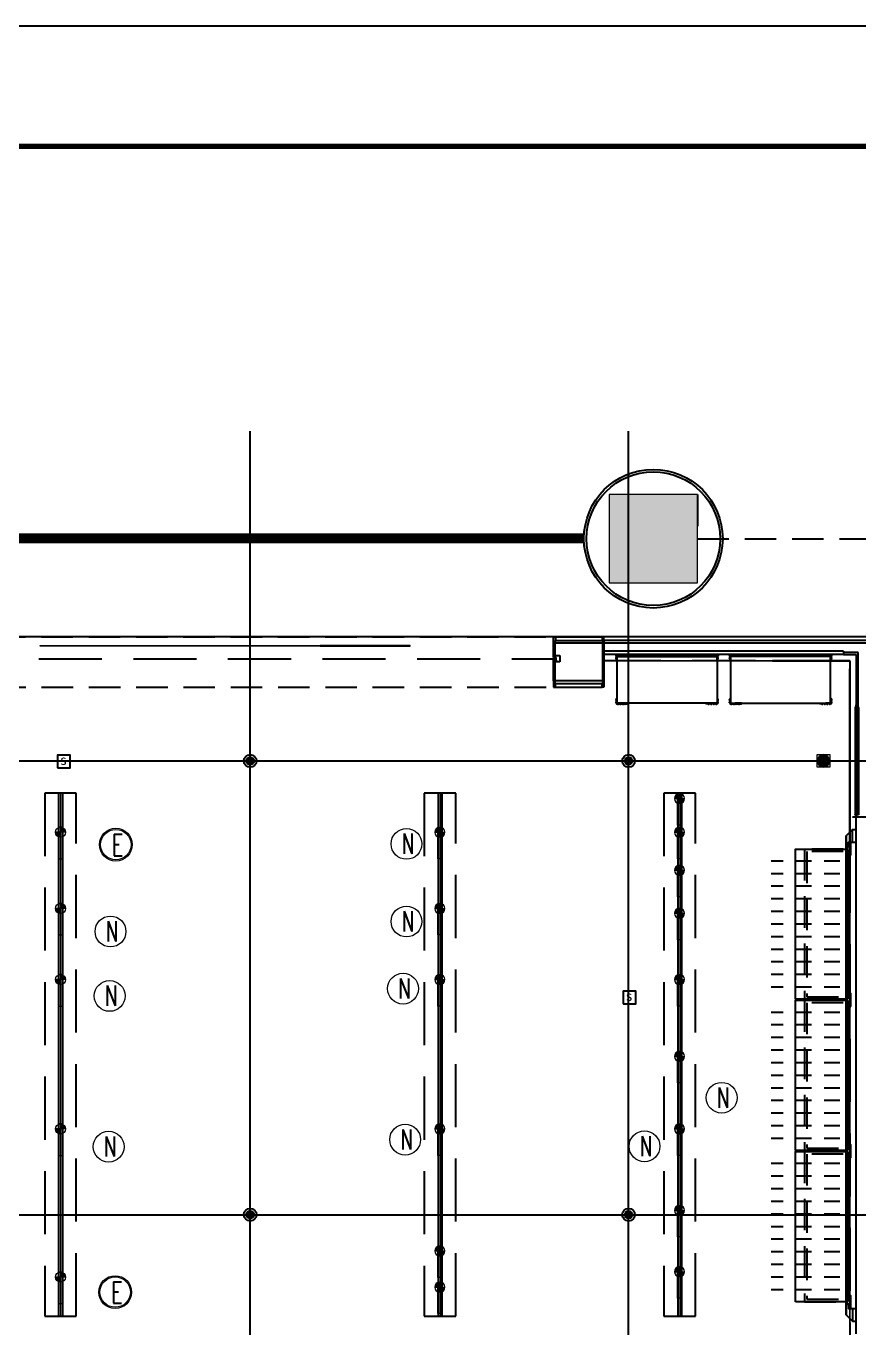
# Model space of a CAD drawing. Header units: millimetres. Extents: x 5896 to 6381, y 4295 to 4378.
# Drawn here: x 6064.49 to 6071.09, y 4313.7 to 4324.03 of the extents above; entities that cross this region are included whole.
import ezdxf

# ---------------------------------------------------------------- set-up
doc = ezdxf.new("R2010")
doc.units = ezdxf.units.MM
for name, pattern in [('DASHED', [0.75, 0.5, -0.25]), ('HIDDEN', [0.375, 0.25, -0.125]), ('NASCOSTA', [0.375, 0.25, -0.125]), ('NASCOSTA2', [0.1875, 0.125, -0.0625]), ('PHANTOM2', [1.25, 0.625, -0.125, 0.125, -0.125, 0.125, -0.125]), ('PUNTO2', [0.125, 0, -0.125]), ('TRATTEGGIATA', [0.75, 0.5, -0.25])]:
    doc.linetypes.add(name, pattern=pattern)
for name, color, linetype in [('A-GLAZING', 2, 'Continuous'), ('ax-arredo piani', 2, 'Continuous'), ('ax-arredo piani rossi', 1, 'Continuous'), ('ax-arredo proiezioni', 1, 'NASCOSTA'), ('ax-arredo sez', 6, 'Continuous'), ('AX-proiez vestiti', 1, 'NASCOSTA2'), ('GA_X DIM', 8, 'Continuous'), ('Pareti02', 3, 'Continuous'), ('proiezioni', 2, 'NASCOSTA'), ('R-PROIEZIONI', 2, 'NASCOSTA'), ('sezioni 02', 3, 'Continuous'), ('Urban', 6, 'Continuous'), ('VITI', 1, 'Continuous'), ('图框', 254, 'Continuous'), ('消防', 5, 'Continuous')]:
    doc.layers.add(name, color=color, linetype=linetype)
for name, color, linetype, true_color in [('LD_beam', 7, 'DASHED', 0x7ec8c8), ('LD_track', 7, 'Continuous', 0x7ec8c8), ('PROIEZ-FASCIONE', 7, 'TRATTEGGIATA', 0xb4b08e)]:
    doc.layers.add(name, color=color, linetype=linetype, true_color=true_color)
doc.layers.add('LD_def-points', color=11, linetype='Continuous', lineweight=5, plot=False)
for name, color, linetype, lineweight, true_color in [('LD_light', 7, 'Continuous', 5, 0xf00000), ('LD_N', 7, 'Continuous', 9, 0x41c62a), ('R-HATCH', 7, 'Continuous', 9, 0xbababa), ('R-WALL', 7, 'Continuous', 9, 0xbababa)]:
    doc.layers.add(name, color=color, linetype=linetype, lineweight=lineweight, true_color=true_color)
doc.layers.add('R-BORDER', color=7, linetype='PHANTOM2', true_color=0xdb0000, plot=False)
doc.styles.add('SIMPLEX', font='SIMPLEX.SHX', dxfattribs={"width": 0.65})
doc.styles.add('图签-仿宋', font='')
doc.styles.get('图签-仿宋').set_extended_font_data('FangSong_GB2312')

# ---------------------------------------------------------------- blocks, each defined once
blk = doc.blocks.new('f')
at = {"layer": 'LD_light', "lineweight": 5, "ltscale": 0.5}
h = blk.add_hatch(color=256, dxfattribs=at)
h.dxf.hatch_style = 1
h.paths.add_polyline_path([(-4698.4, 3404.2, 0.414214), (-4702.4, 3400.2), (-4698.4, 3400.2)])
at = {"layer": 'LD_light', "lineweight": 5}
h = blk.add_hatch(color=256, dxfattribs=at)
h.dxf.hatch_style = 1
h.paths.add_polyline_path([(-4677.4, 3398.5), (-4677.4, 3401.8), (-4702.4, 3401.8), (-4702.4, 3398.5)])
at = {"layer": 'LD_light', "lineweight": 5, "ltscale": 0.5}
h = blk.add_hatch(color=256, dxfattribs=at)
h.dxf.hatch_style = 1
h.paths.add_polyline_path([(-4694.4, 3400.2), (-4698.4, 3400.2), (-4698.4, 3396.2, 0.414214)])
at = {"layer": 'LD_light', "lineweight": 5}
for p, q in [((-4702.4, 3400.2), (-4694.4, 3400.2)), ((-4698.4, 3404.2), (-4698.4, 3396.2))]:
    blk.add_line(p, q, dxfattribs=at)
blk.add_lwpolyline([(-4677.4, 3401.8), (-4702.4, 3401.8), (-4702.4, 3398.5), (-4677.4, 3398.5)], close=True, dxfattribs=at)
blk.add_circle((-4698.4, 3400.2), 4, dxfattribs=at)
blk.add_circle((-4698.4, 3400.2), 4, dxfattribs=at)
blk = doc.blocks.new('e')
at = {"layer": 'LD_light', "color": 160, "true_color": 0x1a53ff}
for radius in [8.4, 7.78]:
    blk.add_circle((0, 0), radius, dxfattribs=at)
at = {"layer": 'LD_light', "color": 160, "true_color": 0x1a53ff, "style": 'SIMPLEX', "width": 0.65}
blk.add_text('E', height=11.01, dxfattribs=at).set_placement((-2.02, -5.7))
blk = doc.blocks.new('notturna')
at = {"layer": 'LD_N'}
blk.add_circle((21.1399, -17.0434), 0.084, dxfattribs=at)
at = {"layer": 'LD_N', "style": 'SIMPLEX', "width": 0.65}
blk.add_text('N', height=0.1101, dxfattribs=at).set_placement((21.1144, -17.0975))
blk = doc.blocks.new('E2-6')
at = {"layer": 'LD_light'}
h = blk.add_hatch(color=256, dxfattribs=at)
h.dxf.hatch_style = 1
edge = h.paths.add_edge_path()
edge.add_arc((0, 0), 0.05, 0, 360)
blk.add_lwpolyline([(-0.05, -0.05), (0.05, -0.05), (0.05, 0.05), (-0.05, 0.05)], close=True, dxfattribs=at)
blk.add_circle((0, 0), 0.05, dxfattribs=at)
blk = doc.blocks.new('bullone fianco')
at = {"layer": 'VITI'}
for p, q in [((0, 0.008), (-0.003, 0.008)), ((-0.003, 0), (-0.003, 0.007)), ((0, 0.006), (-0.003, 0.006)), ((0, 0.001), (-0.003, 0.001)), ((0, -0.001), (0, 0.008)), ((0, 0.007), (0, 0.008)), ((0, 0), (0, 0.007)), ((0, 0.007), (0, 0.007)), ((0, 0), (0, -0.001)), ((0, 0), (0, 0)), ((0, -0.001), (-0.003, -0.001))]:
    blk.add_line(p, q, dxfattribs=at)
for centre, radius, start, end in [((-0.001, 0.007), 0.00209, 147.1328, 212.8672), ((0.005, 0.004), 0.00787, 163.2213, 196.7787), ((-0.001, 0), 0.00209, 147.1328, 212.8672)]:
    blk.add_arc(centre, radius, start, end, dxfattribs=at)
blk = doc.blocks.new('112')
at = {"layer": 'R-HATCH', "ltscale": 10000}
h = blk.add_hatch(color=253, dxfattribs=at)
h.dxf.hatch_style = 1
h.paths.add_polyline_path([(6103.731, 4414.014), (6104.431, 4414.014), (6104.431, 4414.714), (6103.731, 4414.714)])
h.paths.add_polyline_path([(6104.431, 4422.412), (6104.431, 4423.112), (6103.731, 4423.112), (6103.731, 4422.412)])
h.paths.add_polyline_path([(6095.331, 4422.414), (6095.331, 4423.114), (6096.031, 4423.114), (6096.031, 4422.414)])
h.paths.add_polyline_path([(6096.031, 4414.014), (6096.031, 4414.714), (6095.331, 4414.714), (6095.331, 4414.014)])
h.paths.add_polyline_path([(6096.031, 4405.613), (6096.031, 4406.313), (6095.331, 4406.313), (6095.331, 4405.613)])
h.paths.add_polyline_path([(6087.631, 4405.804), (6087.631, 4406.504), (6086.931, 4406.504), (6086.931, 4405.804)])
h.paths.add_polyline_path([(6086.931, 4414.714), (6087.631, 4414.714), (6087.631, 4414.014), (6086.931, 4414.014)])
at = {"layer": 'A-GLAZING', "color": 253, "linetype": 'TRATTEGGIATA'}
blk.add_line((6098.459, 4421.809), (6103.312, 4421.809), dxfattribs=at)
at = {"layer": 'ax-arredo piani', "color": 253, "elevation": 0}
for points in [[(6104.586, 4421.458), (6104.586, 4421.458), (6103.794, 4421.458), (6103.794, 4421.458), (6103.794, 4421.458), (6103.794, 4421.827), (6104.586, 4421.827), (6104.586, 4421.458)], [(6104.694, 4421.458), (6104.694, 4421.458), (6105.486, 4421.458), (6105.486, 4421.458), (6105.486, 4421.458), (6105.486, 4421.827), (6104.694, 4421.827), (6104.694, 4421.458)], [(6103.879, 4421.455), (6103.879, 4421.458), (6103.83, 4421.458), (6103.83, 4421.455)], [(6104.501, 4421.455), (6104.501, 4421.458), (6104.55, 4421.458), (6104.55, 4421.455)], [(6104.779, 4421.455), (6104.779, 4421.458), (6104.73, 4421.458), (6104.73, 4421.455)], [(6105.401, 4421.455), (6105.401, 4421.458), (6105.45, 4421.458), (6105.45, 4421.455)], [(6105.207, 4419.108), (6105.207, 4420.3), (6105.607, 4420.3), (6105.607, 4419.108)], [(6105.207, 4417.908), (6105.207, 4419.1), (6105.607, 4419.1), (6105.607, 4417.908)], [(6105.207, 4416.708), (6105.207, 4417.9), (6105.607, 4417.9), (6105.607, 4416.708)]]:
    blk.add_lwpolyline(points, close=True, dxfattribs=at)
at = {"layer": 'ax-arredo piani rossi', "color": 253}
for p, q in [((6103.305, 4421.984), (6103.675, 4421.984)), ((6103.304, 4421.584), (6103.676, 4421.584)), ((6105.68, 4421.424), (6105.68, 4420.574))]:
    blk.add_line(p, q, dxfattribs=at)
at = {"layer": 'ax-arredo proiezioni', "color": 253, "elevation": 0}
for points in [[(6105.587, 4420.3), (6105.279, 4420.3), (6105.279, 4419.108), (6105.587, 4419.108)], [(6105.587, 4420.28), (6105.299, 4420.28), (6105.299, 4419.128), (6105.587, 4419.128)], [(6105.587, 4419.1), (6105.279, 4419.1), (6105.279, 4417.908), (6105.587, 4417.908)], [(6105.587, 4419.08), (6105.299, 4419.08), (6105.299, 4417.928), (6105.587, 4417.928)], [(6105.587, 4417.9), (6105.279, 4417.9), (6105.279, 4416.708), (6105.587, 4416.708)], [(6105.587, 4417.88), (6105.299, 4417.88), (6105.299, 4416.728), (6105.587, 4416.728)]]:
    blk.add_lwpolyline(points, dxfattribs=at)
at = {"layer": 'ax-arredo sez', "color": 253}
for p, q in [((6105.59, 4421.859), (6105.59, 4421.844)), ((6105.705, 4421.859), (6105.59, 4421.859)), ((6105.59, 4421.859), (6105.59, 4421.859)), ((6105.59, 4421.844), (6105.69, 4421.844)), ((6105.69, 4421.844), (6105.69, 4421.427)), ((6105.705, 4421.427), (6105.705, 4421.859)), ((6105.687, 4421.427), (6105.68, 4421.427)), ((6105.68, 4421.427), (6105.68, 4421.424)), ((6105.68, 4421.424), (6105.708, 4421.424)), ((6105.69, 4421.444), (6105.687, 4421.444)), ((6105.687, 4421.444), (6105.687, 4421.427)), ((6105.69, 4421.427), (6105.69, 4421.444)), ((6105.69, 4421.427), (6105.705, 4421.427)), ((6105.708, 4421.427), (6105.69, 4421.427)), ((6105.691, 4421.424), (6105.69, 4421.423)), ((6105.69, 4421.423), (6105.69, 4420.575)), ((6105.697, 4421.424), (6105.691, 4421.424)), ((6105.698, 4421.423), (6105.697, 4421.424)), ((6105.698, 4421.424), (6105.708, 4421.424)), ((6105.698, 4420.574), (6105.698, 4421.424)), ((6105.698, 4420.575), (6105.698, 4421.423)), ((6105.708, 4421.424), (6105.708, 4421.427)), ((6105.708, 4421.424), (6105.708, 4420.574)), ((6105.68, 4420.571), (6105.68, 4420.574)), ((6105.68, 4420.574), (6105.708, 4420.574)), ((6105.687, 4420.571), (6105.68, 4420.571)), ((6105.687, 4420.554), (6105.687, 4420.571)), ((6105.69, 4420.554), (6105.687, 4420.554)), ((6105.69, 4420.575), (6105.691, 4420.574)), ((6105.708, 4420.571), (6105.69, 4420.571)), ((6105.69, 4420.571), (6105.69, 4420.554)), ((6105.691, 4420.574), (6105.697, 4420.574)), ((6105.697, 4420.574), (6105.698, 4420.575)), ((6105.708, 4420.574), (6105.698, 4420.574)), ((6105.708, 4420.574), (6105.708, 4420.571))]:
    blk.add_line(p, q, dxfattribs=at)
at = {"layer": 'ax-arredo sez', "color": 253, "elevation": 0}
for points in [[(6103.83, 4421.841), (6103.83, 4421.844), (6103.79, 4421.844), (6103.79, 4421.804), (6103.793, 4421.804), (6103.793, 4421.841), (6103.83, 4421.841)], [(6104.55, 4421.841), (6104.55, 4421.844), (6104.59, 4421.844), (6104.59, 4421.804), (6104.587, 4421.804), (6104.587, 4421.841), (6104.55, 4421.841)], [(6104.73, 4421.841), (6104.73, 4421.844), (6104.69, 4421.844), (6104.69, 4421.804), (6104.693, 4421.804), (6104.693, 4421.841), (6104.73, 4421.841)], [(6105.45, 4421.841), (6105.45, 4421.844), (6105.49, 4421.844), (6105.49, 4421.804), (6105.487, 4421.804), (6105.487, 4421.841), (6105.45, 4421.841)], [(6103.83, 4421.457), (6103.83, 4421.454), (6103.79, 4421.454), (6103.79, 4421.494), (6103.793, 4421.494), (6103.793, 4421.457), (6103.83, 4421.457)], [(6104.55, 4421.457), (6104.55, 4421.454), (6104.59, 4421.454), (6104.59, 4421.494), (6104.587, 4421.494), (6104.587, 4421.457), (6104.55, 4421.457)], [(6104.73, 4421.457), (6104.73, 4421.454), (6104.69, 4421.454), (6104.69, 4421.494), (6104.693, 4421.494), (6104.693, 4421.457), (6104.73, 4421.457)], [(6105.45, 4421.457), (6105.45, 4421.454), (6105.49, 4421.454), (6105.49, 4421.494), (6105.487, 4421.494), (6105.487, 4421.457), (6105.45, 4421.457)], [(6105.66, 4420.454), (6105.61, 4420.404), (6105.61, 4420.308), (6105.614, 4420.308), (6105.614, 4420.319), (6105.629, 4420.319), (6105.629, 4420.354), (6105.66, 4420.354), (6105.66, 4420.454), (6105.66, 4420.454)], [(6105.614, 4419.119), (6105.629, 4419.119), (6105.629, 4420.289), (6105.614, 4420.289), (6105.614, 4420.3), (6105.61, 4420.3), (6105.61, 4419.108), (6105.614, 4419.108), (6105.614, 4419.119)], [(6105.614, 4417.919), (6105.629, 4417.919), (6105.629, 4419.089), (6105.614, 4419.089), (6105.614, 4419.1), (6105.61, 4419.1), (6105.61, 4417.908), (6105.614, 4417.908), (6105.614, 4417.919)], [(6105.614, 4416.719), (6105.629, 4416.719), (6105.629, 4417.889), (6105.614, 4417.889), (6105.614, 4417.9), (6105.61, 4417.9), (6105.61, 4416.708), (6105.614, 4416.708), (6105.614, 4416.719)], [(6105.66, 4416.554), (6105.61, 4416.604), (6105.61, 4416.7), (6105.614, 4416.7), (6105.614, 4416.689), (6105.629, 4416.689), (6105.629, 4416.654), (6105.66, 4416.654), (6105.66, 4416.554), (6105.66, 4416.554)]]:
    blk.add_lwpolyline(points, dxfattribs=at)
for points in [[(6104.587, 4421.828), (6104.587, 4421.841), (6103.793, 4421.841), (6103.793, 4421.828)], [(6104.693, 4421.828), (6104.693, 4421.841), (6105.487, 4421.841), (6105.487, 4421.828)], [(6105.61, 4420.404), (6105.61, 4420.308), (6105.609, 4420.308), (6105.609, 4420.404)], [(6105.61, 4419.108), (6105.61, 4420.3), (6105.609, 4420.3), (6105.609, 4419.108)], [(6105.614, 4420.319), (6105.614, 4420.289), (6105.644, 4420.289), (6105.644, 4420.319)], [(6105.617, 4420.316), (6105.617, 4420.292), (6105.641, 4420.292), (6105.641, 4420.316)], [(6105.644, 4420.354), (6105.644, 4420.319), (6105.629, 4420.319), (6105.629, 4420.354)], [(6105.629, 4420.289), (6105.629, 4420.254), (6105.644, 4420.254), (6105.644, 4420.289)], [(6105.644, 4420.354), (6105.644, 4420.254), (6105.647, 4420.254), (6105.647, 4420.354)], [(6105.644, 4419.154), (6105.644, 4419.119), (6105.629, 4419.119), (6105.629, 4419.154)], [(6105.644, 4419.154), (6105.644, 4419.054), (6105.647, 4419.054), (6105.647, 4419.154)], [(6105.61, 4417.908), (6105.61, 4419.1), (6105.609, 4419.1), (6105.609, 4417.908)], [(6105.614, 4419.119), (6105.614, 4419.089), (6105.644, 4419.089), (6105.644, 4419.119)], [(6105.617, 4419.116), (6105.617, 4419.092), (6105.641, 4419.092), (6105.641, 4419.116)], [(6105.629, 4419.089), (6105.629, 4419.054), (6105.644, 4419.054), (6105.644, 4419.089)], [(6105.61, 4416.708), (6105.61, 4417.9), (6105.609, 4417.9), (6105.609, 4416.708)], [(6105.614, 4417.919), (6105.614, 4417.889), (6105.644, 4417.889), (6105.644, 4417.919)], [(6105.617, 4417.916), (6105.617, 4417.892), (6105.641, 4417.892), (6105.641, 4417.916)], [(6105.644, 4417.954), (6105.644, 4417.919), (6105.629, 4417.919), (6105.629, 4417.954)], [(6105.644, 4417.954), (6105.644, 4417.854), (6105.647, 4417.854), (6105.647, 4417.954)], [(6105.629, 4417.889), (6105.629, 4417.854), (6105.644, 4417.854), (6105.644, 4417.889)], [(6105.61, 4416.604), (6105.61, 4416.7), (6105.609, 4416.7), (6105.609, 4416.604)], [(6105.614, 4416.719), (6105.614, 4416.689), (6105.644, 4416.689), (6105.644, 4416.719)], [(6105.617, 4416.716), (6105.617, 4416.692), (6105.641, 4416.692), (6105.641, 4416.716)], [(6105.644, 4416.754), (6105.644, 4416.719), (6105.629, 4416.719), (6105.629, 4416.754)], [(6105.629, 4416.689), (6105.629, 4416.654), (6105.644, 4416.654), (6105.644, 4416.689)], [(6105.644, 4416.754), (6105.644, 4416.654), (6105.647, 4416.654), (6105.647, 4416.754)]]:
    blk.add_lwpolyline(points, close=True, dxfattribs=at)
at = {"layer": 'AX-proiez vestiti', "color": 253}
for p, q in [((6105.561, 4420.204), (6105.016, 4420.204)), ((6105.561, 4420.104), (6105.016, 4420.104)), ((6105.561, 4420.004), (6105.016, 4420.004)), ((6105.561, 4419.904), (6105.016, 4419.904)), ((6105.561, 4419.804), (6105.016, 4419.804)), ((6105.561, 4419.704), (6105.016, 4419.704)), ((6105.561, 4419.604), (6105.016, 4419.604)), ((6105.561, 4419.504), (6105.016, 4419.504)), ((6105.561, 4419.404), (6105.016, 4419.404)), ((6105.561, 4419.304), (6105.016, 4419.304)), ((6105.561, 4419.204), (6105.016, 4419.204)), ((6105.561, 4419.004), (6105.016, 4419.004)), ((6105.561, 4418.904), (6105.016, 4418.904)), ((6105.561, 4418.804), (6105.016, 4418.804)), ((6105.561, 4418.704), (6105.016, 4418.704)), ((6105.561, 4418.604), (6105.016, 4418.604)), ((6105.561, 4418.504), (6105.016, 4418.504)), ((6105.561, 4418.404), (6105.016, 4418.404)), ((6105.561, 4418.304), (6105.016, 4418.304)), ((6105.561, 4418.204), (6105.016, 4418.204)), ((6105.561, 4418.104), (6105.016, 4418.104)), ((6105.561, 4418.004), (6105.016, 4418.004)), ((6105.561, 4417.804), (6105.016, 4417.804)), ((6105.561, 4417.704), (6105.016, 4417.704)), ((6105.561, 4417.604), (6105.016, 4417.604)), ((6105.561, 4417.504), (6105.016, 4417.504)), ((6105.561, 4417.404), (6105.016, 4417.404)), ((6105.561, 4417.304), (6105.016, 4417.304)), ((6105.561, 4417.204), (6105.016, 4417.204)), ((6105.561, 4417.104), (6105.016, 4417.104)), ((6105.561, 4417.004), (6105.016, 4417.004)), ((6105.561, 4416.904), (6105.016, 4416.904)), ((6105.561, 4416.804), (6105.016, 4416.804))]:
    blk.add_line(p, q, dxfattribs=at)
at = {"layer": 'DEFPOINTS', "color": 253}
for p, q in [((6105.66, 4420.554), (6105.69, 4420.554)), ((6105.66, 4420.454), (6105.69, 4420.454)), ((6105.66, 4420.354), (6105.69, 4420.354)), ((6105.66, 4416.654), (6105.69, 4416.654)), ((6105.66, 4416.554), (6105.69, 4416.554))]:
    blk.add_line(p, q, dxfattribs=at)
at = {"layer": 'Pareti02', "color": 253}
for p, q in [((6105.59, 4421.869), (6103.69, 4421.869)), ((6105.59, 4421.844), (6103.69, 4421.844)), ((6105.59, 4421.869), (6105.59, 4421.844)), ((6105.69, 4416.454), (6105.69, 4420.75)), ((6105.69, 4420.177), (6105.69, 4420.554)), ((6105.69, 4420.554), (6105.785, 4420.554))]:
    blk.add_line(p, q, dxfattribs=at)
at = {"layer": 'PROIEZ-FASCIONE', "color": 253}
for q in [(6103.69, 4421.794), (6105.64, 4415.444)]:
    blk.add_line((6105.64, 4421.794), q, dxfattribs=at)
at = {"layer": 'proiezioni', "color": 253}
for p, q in [((6098.48, 4421.984), (6103.291, 4421.984)), ((6098.481, 4421.584), (6103.29, 4421.584))]:
    blk.add_line(p, q, dxfattribs=at)
at = {"layer": 'R-BORDER', "color": 253, "ltscale": 10000}
blk.add_line((6107.154, 4421.984), (6095.981, 4421.984), dxfattribs=at)
at = {"layer": 'R-PROIEZIONI', "color": 253}
for p, q in [((6104.431, 4423.112), (6104.431, 4422.762)), ((6104.431, 4422.762), (6108.09, 4422.762))]:
    blk.add_line(p, q, dxfattribs=at)
at = {"layer": 'R-PROIEZIONI', "color": 253, "linetype": 'HIDDEN'}
blk.add_line((6103.531, 4422.764), (6097.236, 4422.764), dxfattribs=at)
at = {"layer": 'R-WALL', "color": 253, "ltscale": 10000}
for p, q in [((6104.431, 4423.112), (6103.731, 4423.112)), ((6103.731, 4423.112), (6103.731, 4422.412)), ((6104.431, 4422.412), (6104.431, 4423.112)), ((6103.731, 4422.412), (6104.431, 4422.412))]:
    blk.add_line(p, q, dxfattribs=at)
at = {"layer": 'sezioni 02', "color": 253}
for p, q in [((6103.29, 4421.935), (6103.29, 4421.984)), ((6103.29, 4421.984), (6103.305, 4421.984)), ((6103.291, 4421.934), (6103.29, 4421.935)), ((6103.29, 4421.82), (6103.29, 4421.934)), ((6103.29, 4421.934), (6103.3, 4421.934)), ((6103.3, 4421.934), (6103.291, 4421.934)), ((6103.305, 4421.954), (6103.3, 4421.954)), ((6103.3, 4421.954), (6103.3, 4421.934)), ((6103.3, 4421.954), (6103.68, 4421.954)), ((6103.3, 4421.934), (6103.3, 4421.954)), ((6103.3, 4421.934), (6103.3, 4421.834)), ((6103.68, 4421.934), (6103.3, 4421.934)), ((6103.305, 4421.984), (6103.305, 4421.954)), ((6103.69, 4421.984), (6103.675, 4421.984)), ((6103.675, 4421.984), (6103.675, 4421.954)), ((6103.675, 4421.954), (6103.68, 4421.954)), ((6103.68, 4421.954), (6103.68, 4421.934)), ((6103.68, 4421.954), (6103.68, 4421.934)), ((6103.68, 4421.934), (6103.69, 4421.934)), ((6103.68, 4421.934), (6103.69, 4421.934)), ((6103.68, 4421.614), (6103.68, 4421.934)), ((6103.69, 4421.954), (6103.69, 4421.984)), ((6103.69, 4421.934), (6103.69, 4421.954)), ((6103.69, 4421.954), (6103.69, 4421.954)), ((6103.69, 4421.934), (6103.69, 4421.584)), ((6103.29, 4421.82), (6103.29, 4421.834)), ((6103.29, 4421.834), (6103.34, 4421.834)), ((6103.34, 4421.834), (6103.34, 4421.784)), ((6103.312, 4421.82), (6103.29, 4421.82)), ((6103.29, 4421.634), (6103.29, 4421.797)), ((6103.29, 4421.797), (6103.312, 4421.797)), ((6103.29, 4421.784), (6103.29, 4421.797)), ((6103.312, 4421.784), (6103.29, 4421.784)), ((6103.3, 4421.784), (6103.3, 4421.634)), ((6103.312, 4421.784), (6103.312, 4421.82)), ((6103.312, 4421.797), (6103.312, 4421.784)), ((6103.34, 4421.784), (6103.312, 4421.784)), ((6103.3, 4421.634), (6103.29, 4421.634)), ((6103.291, 4421.634), (6103.29, 4421.633)), ((6103.29, 4421.633), (6103.29, 4421.584)), ((6103.3, 4421.634), (6103.291, 4421.634)), ((6103.3, 4421.614), (6103.3, 4421.634)), ((6103.68, 4421.634), (6103.3, 4421.634)), ((6103.3, 4421.634), (6103.3, 4421.614)), ((6103.68, 4421.614), (6103.68, 4421.634)), ((6103.29, 4421.584), (6103.305, 4421.584)), ((6103.305, 4421.614), (6103.3, 4421.614)), ((6103.3, 4421.614), (6103.68, 4421.614)), ((6103.305, 4421.584), (6103.305, 4421.614)), ((6103.675, 4421.584), (6103.675, 4421.614)), ((6103.675, 4421.614), (6103.68, 4421.614)), ((6103.69, 4421.584), (6103.675, 4421.584))]:
    blk.add_line(p, q, dxfattribs=at)
at = {"layer": 'Urban', "color": 253}
for p, q in [((6105.51, 4421.954), (6103.69, 4421.954)), ((6103.69, 4421.954), (6103.69, 4421.935)), ((6103.69, 4421.935), (6105.529, 4421.935)), ((6106.959, 4421.954), (6105.51, 4421.954)), ((6105.529, 4421.935), (6106.94, 4421.935))]:
    blk.add_line(p, q, dxfattribs=at)
for radius in [0.55, 0.53]:
    blk.add_circle((6104.081, 4422.762), radius, dxfattribs=at)
at = {"layer": 'VITI', "color": 253, "elevation": 0}
for points in [[(6103.789, 4421.804), (6103.79, 4421.804), (6103.79, 4421.844), (6103.789, 4421.844)], [(6104.59, 4421.804), (6104.591, 4421.804), (6104.591, 4421.844), (6104.59, 4421.844)], [(6104.69, 4421.804), (6104.689, 4421.804), (6104.689, 4421.844), (6104.69, 4421.844)], [(6105.491, 4421.804), (6105.49, 4421.804), (6105.49, 4421.844), (6105.491, 4421.844)]]:
    blk.add_lwpolyline(points, close=True, dxfattribs=at)
for points in [[(6103.79, 4421.494), (6103.789, 4421.494), (6103.789, 4421.453), (6103.879, 4421.453), (6103.879, 4421.454), (6103.79, 4421.454), (6103.79, 4421.494)], [(6104.59, 4421.494), (6104.591, 4421.494), (6104.591, 4421.453), (6104.501, 4421.453), (6104.501, 4421.454), (6104.59, 4421.454), (6104.59, 4421.494)], [(6104.69, 4421.494), (6104.689, 4421.494), (6104.689, 4421.453), (6104.779, 4421.453), (6104.779, 4421.454), (6104.69, 4421.454), (6104.69, 4421.494)], [(6105.49, 4421.494), (6105.491, 4421.494), (6105.491, 4421.453), (6105.401, 4421.453), (6105.401, 4421.454), (6105.49, 4421.454), (6105.49, 4421.494)]]:
    blk.add_lwpolyline(points, dxfattribs=at)
at = {"layer": 'VITI', "color": 253, "extrusion": (0, 0, -1), "zscale": -1}
for p, rotation in [((-6103.789, 4421.838), 180), ((-6103.789, 4421.818), 180), ((-6104.517, 4421.453), 90), ((-6104.537, 4421.453), 90), ((-6104.557, 4421.453), 90), ((-6104.577, 4421.453), 90)]:
    blk.add_blockref('bullone fianco', p, dxfattribs=dict(at, rotation=rotation))
at = {"layer": 'VITI', "color": 253}
for p, rotation in [((6104.591, 4421.838), 180), ((6105.491, 4421.838), 180), ((6105.491, 4421.818), 180), ((6103.803, 4421.453), 90), ((6103.823, 4421.453), 90), ((6103.843, 4421.453), 90), ((6103.863, 4421.453), 90), ((6104.703, 4421.453), 90), ((6104.723, 4421.453), 90), ((6104.743, 4421.453), 90), ((6104.763, 4421.453), 90)]:
    blk.add_blockref('bullone fianco', p, dxfattribs=dict(at, rotation=rotation))
at = {"layer": 'VITI', "color": 253, "xscale": -1}
for p, rotation in [((6104.689, 4421.838), 180), ((6105.417, 4421.453), 270), ((6105.437, 4421.453), 270), ((6105.457, 4421.453), 270), ((6105.477, 4421.453), 270)]:
    blk.add_blockref('bullone fianco', p, dxfattribs=dict(at, rotation=rotation))
at = {"layer": 'VITI', "color": 253, "extrusion": (0, 0, -1), "zscale": -1}
for p in [(-6104.591, 4421.811), (-6104.591, 4421.48), (-6104.591, 4421.46)]:
    blk.add_blockref('bullone fianco', p, dxfattribs=at)
at = {"layer": 'VITI', "color": 253}
for p in [(6104.689, 4421.811), (6103.789, 4421.48), (6103.789, 4421.46), (6104.689, 4421.48), (6104.689, 4421.46)]:
    blk.add_blockref('bullone fianco', p, dxfattribs=at)
at = {"layer": 'VITI', "color": 253, "xscale": -1}
for p in [(6105.491, 4421.48), (6105.491, 4421.46)]:
    blk.add_blockref('bullone fianco', p, dxfattribs=at)
blk = doc.blocks.new('tukuang')
at = {"layer": '图框'}
blk.add_lwpolyline([(0, 0), (4200, 0), (4200, 2969.7), (0, 2969.7)], close=True, dxfattribs=at)
at = {"layer": '图框', "const_width": 4.24}
blk.add_lwpolyline([(212.1, 2870.7), (4101, 2870.7), (4101, 99), (212.1, 99)], close=True, dxfattribs=at)
blk = doc.blocks.new('A$C1A5804E3')
at = {"color": 6, "ltscale": 2}
blk.add_lwpolyline([(-699236, -432956), (-698936, -432956), (-698936, -432656), (-699236, -432656)], close=True, dxfattribs=at)
at = {"color": 6, "ltscale": 2, "style": '图签-仿宋'}
blk.add_text('s', height=232, dxfattribs=at).set_placement((-699174, -432889))

msp = doc.modelspace()

# ---------------------------------------------------------------- hatches: boundary and pattern name
at = {"layer": 'LD_light'}
h = msp.add_hatch(color=256, dxfattribs=at)
h.dxf.hatch_style = 1
h.paths.add_polyline_path([(6064.6, 4319.112), (6065.71, 4319.112), (6065.71, 4319.107), (6064.6, 4319.107)])
h = msp.add_hatch(color=256, dxfattribs=at)
h.dxf.hatch_style = 1
h.paths.add_polyline_path([(6065.71, 4319.112), (6066.82, 4319.112), (6066.82, 4319.107), (6065.71, 4319.107)])
h = msp.add_hatch(color=256, dxfattribs=at)
h.dxf.hatch_style = 1
h.paths.add_polyline_path([(6066.82, 4319.107), (6067.534, 4319.107), (6067.534, 4319.112), (6066.82, 4319.112)])
h = msp.add_hatch(color=256, dxfattribs=at)
h.dxf.hatch_style = 1
h.paths.add_polyline_path([(6069.097, 4318.994), (6070.405, 4318.994), (6070.405, 4318.989), (6069.097, 4318.989)])
h = msp.add_hatch(color=256, dxfattribs=at)
h.dxf.hatch_style = 1
h.paths.add_polyline_path([(6071.02, 4318.994), (6070.405, 4318.994), (6070.405, 4318.989), (6071.02, 4318.989)])
h = msp.add_hatch(color=256, dxfattribs=at)
h.dxf.hatch_style = 1
h.paths.add_polyline_path([(6071.022, 4318.927), (6071.022, 4318.609), (6071.017, 4318.609), (6071.017, 4318.927)])
h = msp.add_hatch(color=256, dxfattribs=at)
h.dxf.hatch_style = 1
h.paths.add_polyline_path([(6071.017, 4317.499), (6071.017, 4318.609), (6071.022, 4318.609), (6071.022, 4317.499)])
h = msp.add_hatch(color=256, dxfattribs=at)
h.dxf.hatch_style = 1
h.paths.add_polyline_path([(6071.022, 4316.29), (6071.022, 4317.499), (6071.017, 4317.499), (6071.017, 4316.29)])
h = msp.add_hatch(color=256, dxfattribs=at)
h.dxf.hatch_style = 1
h.paths.add_polyline_path([(6071.022, 4315.081), (6071.022, 4316.29), (6071.017, 4316.29), (6071.017, 4315.081)])
h = msp.add_hatch(color=256, dxfattribs=at)
h.dxf.hatch_style = 1
h.paths.add_polyline_path([(6071.022, 4313.872), (6071.022, 4315.081), (6071.017, 4315.081), (6071.017, 4313.872)])
h = msp.add_hatch(color=256, dxfattribs=at)
h.dxf.hatch_style = 1
h.paths.add_polyline_path([(6071.022, 4312.663), (6071.022, 4313.872), (6071.017, 4313.872), (6071.017, 4312.663)])
at = {"layer": '消防', "ltscale": 2}
for points in [[(6066.296, 4318.197, 1), (6066.235, 4318.197, 1)], [(6069.296, 4318.197, 1), (6069.235, 4318.197, 1)], [(6066.296, 4314.597, 1), (6066.235, 4314.597, 1)], [(6069.296, 4314.597, 1), (6069.235, 4314.597, 1)]]:
    msp.add_hatch(color=6, dxfattribs=at).paths.add_polyline_path(points)

# ---------------------------------------------------------------- linework, layer by layer
at = {"layer": 'LD_beam', "elevation": 0}
for points in [[(6064.636, 4313.792), (6064.886, 4313.792), (6064.886, 4317.942), (6064.636, 4317.942)], [(6067.645, 4313.792), (6067.895, 4313.792), (6067.895, 4317.942), (6067.645, 4317.942)], [(6069.545, 4313.792), (6069.795, 4313.792), (6069.795, 4317.942), (6069.545, 4317.942)]]:
    msp.add_lwpolyline(points, close=True, dxfattribs=at)
at = {"layer": 'LD_def-points'}
for p, q in [((6064.761, 4317.942), (6064.761, 4313.792)), ((6067.77, 4317.942), (6067.77, 4313.792)), ((6069.67, 4317.942), (6069.67, 4313.792))]:
    msp.add_line(p, q, dxfattribs=at)
at = {"layer": 'LD_light', "elevation": 0}
for points in [[(6064.6, 4319.112), (6065.908, 4319.112), (6065.908, 4319.107), (6064.6, 4319.107)], [(6064.6, 4319.112), (6065.71, 4319.112), (6065.71, 4319.107), (6064.6, 4319.107)], [(6065.71, 4319.112), (6066.82, 4319.112), (6066.82, 4319.107), (6065.71, 4319.107)], [(6066.82, 4319.107), (6067.534, 4319.107), (6067.534, 4319.112), (6066.82, 4319.112)], [(6069.097, 4318.994), (6070.405, 4318.994), (6070.405, 4318.989), (6069.097, 4318.989)], [(6071.02, 4318.994), (6070.405, 4318.994), (6070.405, 4318.989), (6071.02, 4318.989)], [(6071.022, 4318.927), (6071.022, 4318.609), (6071.017, 4318.609), (6071.017, 4318.927)], [(6071.017, 4317.499), (6071.017, 4318.609), (6071.022, 4318.609), (6071.022, 4317.499)], [(6071.022, 4316.29), (6071.022, 4317.499), (6071.017, 4317.499), (6071.017, 4316.29)], [(6071.022, 4315.081), (6071.022, 4316.29), (6071.017, 4316.29), (6071.017, 4315.081)], [(6071.022, 4313.872), (6071.022, 4315.081), (6071.017, 4315.081), (6071.017, 4313.872)], [(6071.022, 4312.663), (6071.022, 4313.872), (6071.017, 4313.872), (6071.017, 4312.663)]]:
    msp.add_lwpolyline(points, close=True, dxfattribs=at)
at = {"layer": 'LD_track'}
for p, q in [((6064.746, 4317.942), (6064.746, 4313.792)), ((6064.776, 4317.942), (6064.776, 4313.792)), ((6067.755, 4317.942), (6067.755, 4313.792)), ((6067.785, 4317.942), (6067.785, 4313.792)), ((6069.655, 4317.942), (6069.655, 4313.792)), ((6069.685, 4317.942), (6069.685, 4313.792))]:
    msp.add_line(p, q, dxfattribs=at)
at = {"layer": 'R-PROIEZIONI', "linetype": 'HIDDEN', "const_width": 0.08, "elevation": 0}
msp.add_lwpolyline([(6068.911, 4319.962), (6062.616, 4319.962)], dxfattribs=at)
at = {"layer": '消防', "color": 210, "ltscale": 2}
for p, q in [((6066.265, 4312.667), (6066.265, 4320.812)), ((6069.265, 4312.667), (6069.265, 4320.812)), ((6060.094, 4318.197), (6071.336, 4318.197)), ((6060.094, 4314.597), (6071.336, 4314.597))]:
    msp.add_line(p, q, dxfattribs=at)
at = {"layer": '消防', "color": 6, "ltscale": 2}
for centre, radius in [((6066.265, 4318.197), 0.0504), ((6066.265, 4318.197), 0.0302), ((6069.265, 4318.197), 0.0504), ((6069.265, 4318.197), 0.0302), ((6066.265, 4314.597), 0.0504), ((6066.265, 4314.597), 0.0302), ((6069.265, 4314.597), 0.0504), ((6069.265, 4314.597), 0.0302)]:
    msp.add_circle(centre, radius, dxfattribs=at)

# ---------------------------------------------------------------- block references
msp.add_blockref('112', (-34.62, -102.802))
at = {"layer": 'GA_X DIM', "xscale": 0.009635294117647079, "yscale": 0.009635294117647079, "zscale": 0.009635294117647079}
msp.add_blockref('tukuang', (6043.645, 4295.413), dxfattribs=at)
at = {"layer": 'LD_light', "xscale": -1, "rotation": 180}
msp.add_blockref('E2-6', (6070.81, 4318.197), dxfattribs=at)
at = {"layer": 'LD_light', "yscale": 0.01, "zscale": 0.01}
for p, xscale, rotation in [((6103.671, 4270.914), -0.01, 90), ((6030.759, 4270.647), 0.01, 270), ((6101.771, 4270.647), -0.01, 90), ((6103.671, 4270.647), -0.01, 90), ((6103.671, 4270.345), -0.01, 90), ((6030.759, 4270.042), 0.01, 270), ((6101.771, 4270.042), -0.01, 90), ((6103.671, 4270.004), -0.01, 90), ((6030.759, 4269.478), 0.01, 270), ((6101.771, 4269.478), -0.01, 90), ((6103.671, 4269.478), -0.01, 90), ((6103.671, 4268.869), -0.01, 90), ((6030.759, 4268.293), 0.01, 270), ((6101.771, 4268.293), -0.01, 90), ((6103.671, 4268.293), -0.01, 90), ((6103.671, 4267.647), -0.01, 90), ((6101.771, 4267.325), -0.01, 90), ((6030.759, 4267.118), 0.01, 270), ((6103.671, 4267.161), -0.01, 90), ((6101.771, 4267.038), -0.01, 90)]:
    msp.add_blockref('f', p, dxfattribs=dict(at, xscale=xscale, rotation=rotation))
at = {"layer": 'LD_light', "linetype": 'PUNTO2', "xscale": 0.0154948959566415, "yscale": 0.0154948959566415, "zscale": 0.0154948959566415}
for p in [(6065.2, 4317.533, 0), (6065.195, 4313.983, 0)]:
    msp.add_blockref('e', p, dxfattribs=at)
at = {"layer": 'LD_N', "xscale": 1.454545454545455, "yscale": 1.454545454545455, "zscale": 1.454545454545455}
for p in [(6036.755, 4342.329, 0), (6036.755, 4341.713, 0), (6034.409, 4341.634, 0), (6036.728, 4341.181, 0), (6034.402, 4341.123, 0), (6039.254, 4340.315, 0), (6034.394, 4339.927, 0), (6036.745, 4339.983, 0), (6038.642, 4339.93, 0)]:
    msp.add_blockref('notturna', p, dxfattribs=at)
at = {"layer": '消防', "color": 5, "ltscale": 2, "xscale": 0.000336, "yscale": 0.000336, "zscale": 0.000336}
for p in [(6299.681, 4463.616), (6304.165, 4461.744)]:
    msp.add_blockref('A$C1A5804E3', p, dxfattribs=at)

doc.saveas('drawing.dxf')
